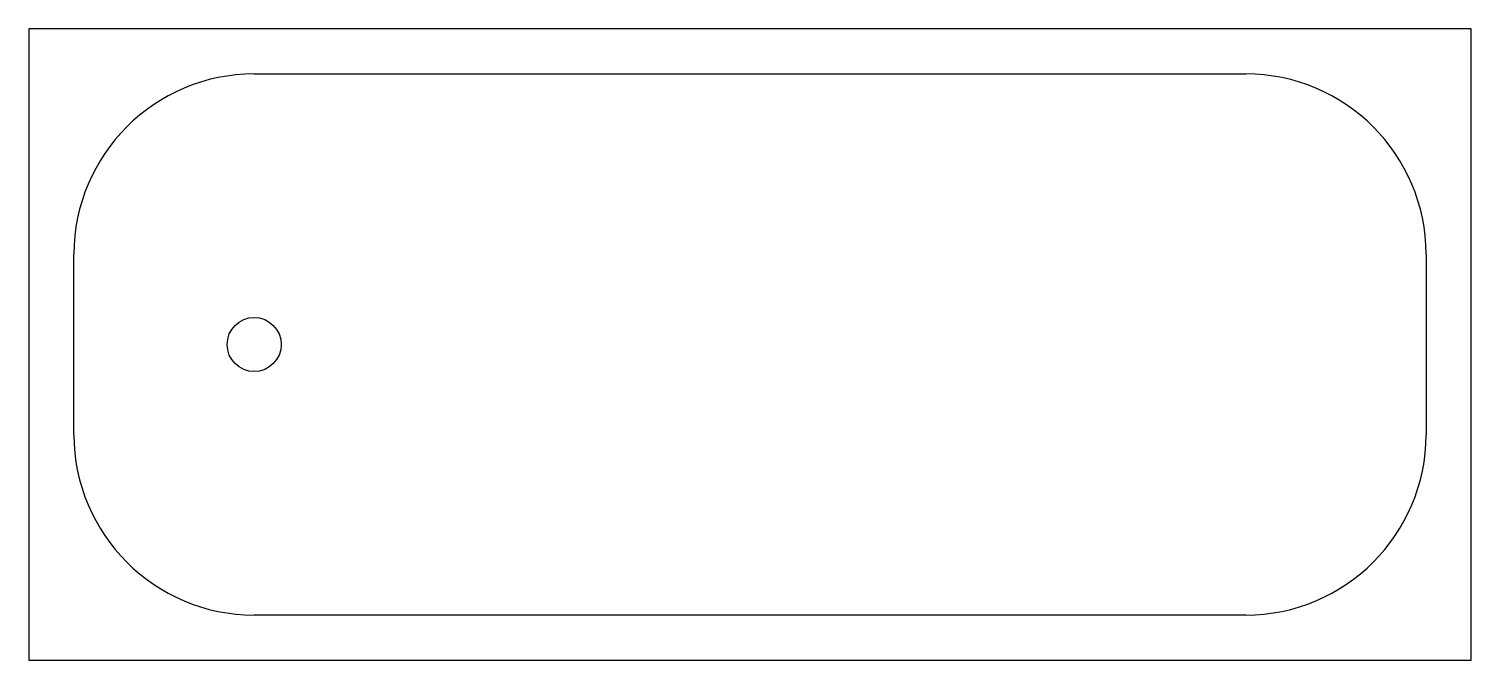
# Model space of a CAD drawing. Extents: x 0 to 160, y 0 to 70.
import ezdxf

# ---------------------------------------------------------------- set-up
doc = ezdxf.new("R2010")
doc.units = 0
doc.header["$LTSCALE"] = 25
doc.header["$MEASUREMENT"] = 0
doc.layers.get('0').update_dxf_attribs({"linetype": 'CONTINUOUS'})

msp = doc.modelspace()

# ---------------------------------------------------------------- linework, layer by layer
at = {"color": 0, "linetype": 'ByBlock'}
for p, q in [((0, 70), (0, 0)), ((160, 70), (0, 70)), ((160, 0), (160, 70)), ((25, 65), (135, 65)), ((5, 25), (5, 45)), ((155, 45), (155, 25)), ((135, 5), (25, 5)), ((0, 0), (160, 0))]:
    msp.add_line(p, q, dxfattribs=at)
msp.add_circle((25, 35), 3, dxfattribs=at)
for centre, start, end in [((25, 45), 90, 180), ((135, 45), 0, 90), ((25, 25), 180, 270), ((135, 25), 270, 0)]:
    msp.add_arc(centre, 20, start, end, dxfattribs=at)

doc.saveas('drawing.dxf')
